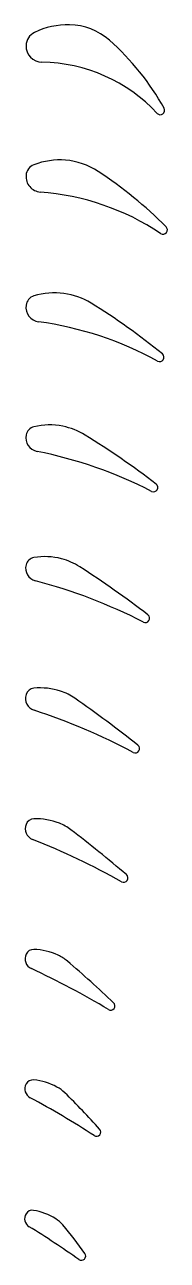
# Model space of a CAD drawing. Header units: metres. Extents: x -1 to 131, y -1123 to 19.
import ezdxf

# ---------------------------------------------------------------- set-up
doc = ezdxf.new("R2010")
doc.units = ezdxf.units.M

msp = doc.modelspace()

# ---------------------------------------------------------------- linework, layer by layer
at = {"layer": 'PARAMETRIX'}
for centre, radius, start, end in [((13.8176, -0.2412), 13.8197, 115.5651, 179), ((39.0801, -53.0508), 72.3607, 89, 115.5651), ((39.3431, -37.9824), 57.29, 48.5955, 89), ((-80.8308, -174.2715), 238.9944, 29.1271, 48.5955), ((14.9977, -0.2618), 15, 179, 269), ((12.1181, -165.2367), 150, 43.1634, 89), ((124.4466, -59.8882), 4, 223.1634, 29.1271), ((11.4094, -120.8779), 11.4432, 111.1281, 175.6), ((31.3272, -172.4209), 66.7007, 85.6, 111.1281), ((31.5212, -169.9003), 64.1727, 56.5957, 85.6), ((14.2579, -121.0971), 14.3, 175.6, 265.6), ((-157.7341, -456.8743), 407.9337, 45.1955, 56.5957), ((-4.8682, -369.6623), 235, 56.5376, 85.6), ((126.9138, -170.277), 4, 236.5376, 45.1955), ((10.3697, -241.4205), 10.4666, 107.2052, 172.2), ((26.3422, -293.0028), 64.4653, 82.2, 107.2052), ((26.2851, -293.4197), 64.886, 58.4903, 82.2), ((-254.2466, -751.0318), 601.6419, 50.7535, 58.4903), ((13.4742, -241.8457), 13.6, 172.2, 262.2), ((-31.8005, -572.3592), 320, 61.287, 82.2), ((123.8561, -288.1991), 4, 241.287, 50.7535), ((9.5359, -361.8882), 9.721, 103.3565, 168.8), ((21.7999, -413.5408), 62.8097, 78.8, 103.3565), ((21.8821, -413.1257), 62.3864, 58.3251, 78.8), ((12.6543, -362.5056), 12.9, 168.8, 258.8), ((-371.984, -1051.4739), 812.4657, 52.6792, 58.3251), ((-68.5162, -772.4468), 405, 62.8421, 78.8), ((118.1697, -408.5383), 4, 242.8421, 52.6792), ((8.8017, -482.2927), 9.0954, 99.5411, 165.4), ((17.4819, -533.9365), 61.4636, 75.4, 99.5411), ((18.5054, -530.0074), 57.4034, 57.0726, 75.4), ((11.8061, -483.0752), 12.2, 165.4, 255.4), ((-507.7323, -1342.5941), 1025.5063, 52.7539, 57.0726), ((-114.7832, -969.0588), 490, 62.8651, 75.4), ((110.5239, -529.4309), 4, 242.8651, 52.7539), ((13.3092, -654.1575), 60.323, 72, 95.7427), ((10.9371, -603.5537), 11.5, 162, 252), ((8.1284, -602.6411), 8.5467, 95.7427, 162), ((16.2682, -645.0505), 50.7474, 55.1083, 72), ((-646.0207, -1594.7125), 1208.5403, 51.6589, 55.1083), ((-170.3013, -1161.3483), 575, 62.0355, 72), ((101.2058, -649.9533), 4, 242.0355, 51.6589), ((7.4977, -722.9383), 8.053, 91.9531, 158.6), ((9.2456, -774.1907), 59.3351, 68.6, 91.9531), ((15.0314, -759.4269), 43.4781, 52.5698, 68.6), ((10.0554, -723.9407), 10.8, 158.6, 248.6), ((-747.1865, -1755.2799), 1297.5512, 49.6447, 52.5698), ((-234.7039, -1348.4929), 660, 60.6828, 68.6), ((90.4202, -769.5367), 4, 240.6828, 49.6447), ((9.1686, -844.2365), 10.1, 155.2, 245.2), ((6.9, -843.1882), 7.6009, 88.1673, 155.2), ((5.2731, -894.0306), 58.4694, 65.2, 88.1673), ((14.3513, -874.3836), 36.8263, 49.4411, 65.2), ((-307.5597, -1529.6992), 745, 58.9859, 65.2), ((-739.5699, -1755.2776), 1196.2967, 46.6846, 49.4411), ((78.3617, -887.7758), 4, 238.9859, 46.6846), ((6.3297, -963.3939), 7.1822, 84.3817, 151.8), ((1.3833, -1013.6757), 57.7066, 61.8, 84.3817), ((8.2843, -964.442), 9.4, 151.8, 241.8), ((13.6705, -990.7601), 31.7047, 45.5095, 61.8), ((-560.5606, -1575.2948), 851.1083, 42.3755, 45.5095), ((-388.3749, -1704.2081), 830, 57.0507, 61.8), ((65.2354, -1004.3555), 4, 237.0507, 42.3755), ((7.41, -1084.5587), 8.7, 148.4, 238.4), ((5.7838, -1083.5582), 6.7907, 80.5938, 148.4), ((-2.4277, -1133.1264), 57.0344, 58.4, 80.5938), ((12.9761, -1108.0879), 27.6371, 40.09, 58.4), ((-476.5958, -1871.2988), 915, 54.9435, 58.4), ((-270.542, -1346.7478), 398.2327, 35.2856, 40.09), ((51.2635, -1119.0186), 4, 234.9435, 35.2856)]:
    msp.add_arc(centre, radius, start, end, dxfattribs=at)

doc.saveas('drawing.dxf')
